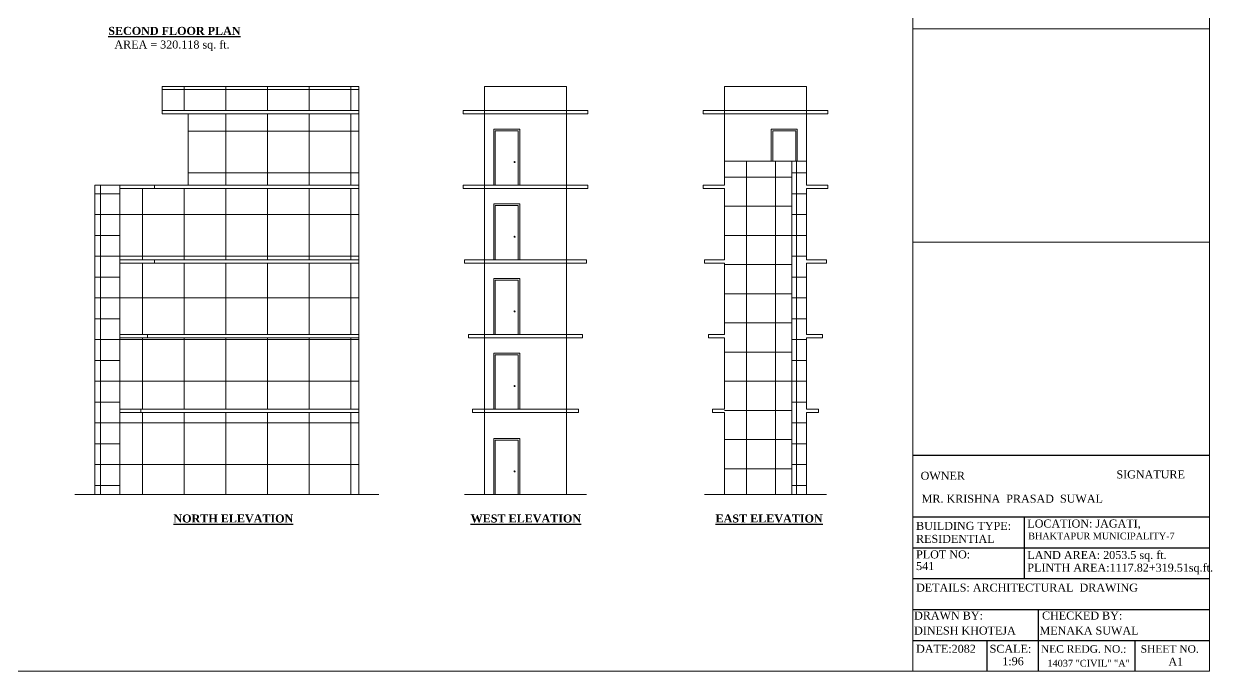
# Model space of a CAD drawing. Header units: inches. Extents: x 4069 to 291496, y -47643 to 12535.
# Drawn here: x 21958 to 23740, y -384 to 587 of the extents above; entities that cross this region are included whole.
import ezdxf

# ---------------------------------------------------------------- set-up
doc = ezdxf.new("R2010")
doc.units = ezdxf.units.IN
doc.header["$LTSCALE"] = 5
doc.header["$MEASUREMENT"] = 0
for name, color, linetype, lineweight in [('1', 7, 'Continuous', 25), ('A-WALL', 7, 'Continuous', 9), ('DOOR', 62, 'Continuous', 0), ('ele1', 21, 'Continuous', 20)]:
    doc.layers.add(name, color=color, linetype=linetype, lineweight=lineweight)
doc.layers.add('TEXT', color=6, linetype='Continuous')
doc.styles.add('ordinary', font='times.ttf')

msp = doc.modelspace()

# ---------------------------------------------------------------- hatches: boundary and pattern name
at = {"layer": 'A-WALL', "ltscale": 5}
h = msp.add_hatch(dxfattribs=at)
h.set_pattern_fill('ANSI37', color=256, scale=500, angle=45)
h.set_pattern_definition([(90, (-10177.116, 4426.14), (-62.5, 0), []), (180, (-10177.116, 4426.14), (-4e-15, -62.5), [])])
h.paths.add_polyline_path([(22101.83696, 4.12563), (22101.83696, -118.87437), (22460.00053, -118.87437), (22460.00053, 4.12563)])
h.paths.add_polyline_path([(22101.83696, 116.12563), (22101.83696, 9.12563), (22460.00053, 9.12563), (22460.00053, 116.12563)])
h.paths.add_polyline_path([(22460.00053, 121.12563), (22460.00053, 228.12563), (22101.83696, 228.12563), (22101.83696, 121.12563)])
h.paths.add_polyline_path([(22460.00053, 233.12563), (22460.00053, 340.12563), (22101.83696, 340.12563), (22101.83696, 233.12563)])
h.paths.add_polyline_path([(22460.00053, 345.12563), (22460.00053, 452.12563), (22203.95777, 452.12563), (22203.95777, 345.12563)])
h.paths.add_polyline_path([(22460.00053, 457.12563), (22460.00053, 493.12563), (22164.95777, 493.12563), (22164.95777, 457.12563)])
h = msp.add_hatch(dxfattribs=at)
h.set_pattern_fill('ANSI37', color=256, scale=350, angle=45)
h.set_pattern_definition([(90, (-10820.97, 4426.14), (-43.75, 0), []), (180, (-10820.97, 4426.14), (-4e-15, -43.75), [])])
h.paths.add_polyline_path([(23109.73499, 381.12563), (23008.59891, 381.12563), (23008.59891, -118.87437), (23109.73499, -118.87437)])
h = msp.add_hatch(dxfattribs=at)
h.set_pattern_fill('ANSI37', color=256, scale=250, angle=45)
h.set_pattern_definition([(90, (-10820.97, 4426.14), (-31.25, 0), []), (180, (-10820.97, 4426.14), (-2e-15, -31.25), [])])
h.paths.add_polyline_path([(23131.58918, 381.12563), (23109.73499, 381.12563), (23109.73499, -118.87437), (23131.58918, -118.87437)])
h = msp.add_hatch(dxfattribs=at)
h.set_pattern_fill('ANSI37', color=256, scale=250, angle=45)
h.set_pattern_definition([(90, (-10177.116, 4426.14), (-31.25, 0), []), (180, (-10177.116, 4426.14), (-2e-15, -31.25), [])])
h.paths.add_polyline_path([(22101.83696, 233.12563), (22101.83696, 345.12563), (22064.01919, 345.12563), (22064.01919, 340.12563), (22064.01919, 233.12563), (22064.01919, 121.12563), (22064.01919, 9.12563), (22064.01919, -118.87437), (22101.83696, -118.87437), (22101.83696, 9.12563), (22101.83696, 121.12563)])

# ---------------------------------------------------------------- linework, layer by layer
at = {"layer": '1'}
for p, q in [((23291.17603, -59.73096, -58.16904), (23735.82665, -59.73096, -58.16904)), ((23291.17603, -152.36651, -58.16904), (23735.82665, -152.36651, -58.16904)), ((23458.00134, -152.36651, -58.16904), (23458.00134, -245.00205, -58.16904)), ((23291.17603, -198.68428, -58.16904), (23735.82665, -198.68428, -58.16904)), ((23291.17603, -245.00205, -58.16904), (23735.82665, -245.00205, -58.16904)), ((23291.17603, -291.31983, -58.16904), (23735.82665, -291.31983, -58.16904)), ((23479.2695, -291.31983, -58.16904), (23479.2695, -383.95537, -58.16904)), ((23291.17603, -337.6376, -58.16904), (23735.82665, -337.6376, -58.16904)), ((23402.33868, -383.95537, -58.16904), (23402.33868, -337.6376, -58.16904)), ((23624.66399, -383.95537, -58.16904), (23624.66399, -337.6376, -58.16904))]:
    msp.add_line(p, q, dxfattribs=at)
at = {"layer": 'A-WALL', "ltscale": 5}
for p, q in [((22460.00053, 493.12563), (22164.95777, 493.12563)), ((22164.95777, 493.12563), (22164.95777, 457.12563)), ((22460.00053, 457.12563), (22460.00053, 493.12563)), ((22648.46756, 493.12563), (22771.45783, 493.12563)), ((22648.46756, -118.87437), (22648.46756, 493.12563)), ((22771.45783, -118.87437), (22771.45783, 493.12563)), ((23131.58918, 493.12563), (23008.59891, 493.12563)), ((23008.59891, 345.12563), (23008.59891, 493.12563)), ((23131.58918, 345.12563), (23131.58918, 493.12563)), ((22164.95777, 457.12563), (22460.27184, 457.12563)), ((22164.95777, 452.12563), (22164.95777, 457.12563)), ((22164.95777, 452.12563), (22460.27184, 452.12563)), ((22203.95777, 345.12563), (22203.95777, 452.12563)), ((22460.00053, 345.12563), (22460.00053, 452.12563)), ((22460.27184, 457.12563), (22460.27184, 452.12563)), ((22616.46756, 452.12563), (22616.46756, 457.12563)), ((22616.46756, 457.12563), (22648.46756, 457.12563)), ((22648.46756, 452.12563), (22616.46756, 452.12563)), ((22648.46756, 457.12563), (22771.45783, 457.12563)), ((22648.46756, 452.12563), (22771.45783, 452.12563)), ((22803.45783, 457.12563), (22771.45783, 457.12563)), ((22771.45783, 452.12563), (22803.45783, 452.12563)), ((22803.45783, 452.12563), (22803.45783, 457.12563)), ((22976.59891, 452.12563), (22976.59891, 457.12563)), ((22976.59891, 457.12563), (23008.59891, 457.12563)), ((23008.59891, 452.12563), (22976.59891, 452.12563)), ((23131.58918, 457.12563), (23008.59891, 457.12563)), ((23131.58918, 452.12563), (23008.59891, 452.12563)), ((23163.58918, 457.12563), (23131.58918, 457.12563)), ((23131.58918, 452.12563), (23163.58918, 452.12563)), ((23163.58918, 452.12563), (23163.58918, 457.12563)), ((23131.58918, 381.12563), (23008.59891, 381.12563)), ((23109.73499, -118.87437), (23109.73499, 381.12563)), ((22064.01919, 345.12563), (22460.27184, 345.12563)), ((22064.01919, 233.12563), (22064.01919, 345.12563)), ((22064.01919, 340.12563), (22064.01919, 345.12563)), ((22101.83696, 233.12563), (22101.83696, 345.12563)), ((22101.83696, 340.12563), (22460.27184, 340.12563)), ((22153.75071, 340.12563), (22153.75071, 345.12563)), ((22460.00053, 233.12563), (22460.00053, 340.12563)), ((22460.27184, 340.12563), (22460.27184, 345.12563)), ((22616.46756, 345.12563), (22803.45783, 345.12563)), ((22616.46756, 340.12563), (22616.46756, 345.12563)), ((22616.46756, 340.12563), (22803.45783, 340.12563)), ((22803.45783, 340.12563), (22803.45783, 345.12563)), ((23008.59891, 345.12563), (22976.59891, 345.12563)), ((22976.59891, 340.12563), (22976.59891, 345.12563)), ((23008.59891, 340.12563), (22976.59891, 340.12563)), ((23008.59891, 233.12563), (23008.59891, 340.12563)), ((23163.58918, 345.12563), (23131.58918, 345.12563)), ((23163.58918, 340.12563), (23131.58918, 340.12563)), ((23131.58918, 233.12563), (23131.58918, 340.12563)), ((23163.58918, 340.12563), (23163.58918, 345.12563)), ((22064.01919, 121.12563), (22064.01919, 233.12563)), ((22101.83696, 233.12563), (22460.25488, 233.12563)), ((22101.83696, 121.12563), (22101.83696, 233.12563)), ((22153.75071, 233.12563), (22153.75071, 228.12563)), ((22460.25488, 228.12563), (22460.25488, 233.12563)), ((22618.46756, 233.12563), (22801.45783, 233.12563)), ((22618.46756, 228.12563), (22618.46756, 233.12563)), ((22801.45783, 228.12563), (22801.45783, 233.12563)), ((23008.59891, 233.12563), (22978.59891, 233.12563)), ((22978.59891, 228.12563), (22978.59891, 233.12563)), ((23161.58918, 233.12563), (23131.58918, 233.12563)), ((23161.58918, 228.12563), (23161.58918, 233.12563)), ((22101.83696, 228.12563), (22460.25488, 228.12563)), ((22460.00053, 121.12563), (22460.00053, 228.12563)), ((22618.46756, 228.12563), (22801.45783, 228.12563)), ((23008.59891, 228.12563), (22978.59891, 228.12563)), ((23008.59891, 121.12563), (23008.59891, 228.12563)), ((23161.58918, 228.12563), (23131.58918, 228.12563)), ((23131.58918, 121.12563), (23131.58918, 228.12563)), ((22064.01919, 9.12563), (22064.01919, 121.12563)), ((22101.83696, 121.12563), (22460.20401, 121.12563)), ((22101.83696, 9.12563), (22101.83696, 121.12563)), ((22101.83696, 116.12563), (22460.20401, 116.12563)), ((22143.36796, 116.12563), (22143.36796, 121.12563)), ((22460.00053, 9.12563), (22460.00053, 116.12563)), ((22460.20401, 116.12563), (22460.20401, 121.12563)), ((22624.46756, 121.12563), (22795.45783, 121.12563)), ((22624.46756, 116.12563), (22624.46756, 121.12563)), ((22624.46756, 116.12563), (22795.45783, 116.12563)), ((22795.45783, 116.12563), (22795.45783, 121.12563)), ((23008.59891, 121.12563), (22984.59891, 121.12563)), ((22984.59891, 116.12563), (22984.59891, 121.12563)), ((23008.59891, 116.12563), (22984.59891, 116.12563)), ((23008.59891, 9.12563), (23008.59891, 116.12563)), ((23155.58918, 121.12563), (23131.58918, 121.12563)), ((23155.58918, 116.12563), (23131.58918, 116.12563)), ((23131.58918, 9.12563), (23131.58918, 116.12563)), ((23155.58918, 116.12563), (23155.58918, 121.12563)), ((22064.01919, -118.87437), (22064.01919, 9.12563)), ((22101.83696, 9.12563), (22460.15314, 9.12563)), ((22101.83696, -118.87437), (22101.83696, 9.12563)), ((22101.83696, 4.12563), (22460.15314, 4.12563)), ((22132.98521, 4.12563), (22132.98521, 9.12563)), ((22460.00053, -118.87437), (22460.00053, 4.12563)), ((22460.15314, 4.12563), (22460.15314, 9.12563)), ((22630.46756, 9.12563), (22789.45783, 9.12563)), ((22630.46756, 4.12563), (22630.46756, 9.12563)), ((22630.46756, 4.12563), (22789.45783, 4.12563)), ((22789.45783, 4.12563), (22789.45783, 9.12563)), ((23008.59891, 9.12563), (22990.59891, 9.12563)), ((22990.59891, 4.12563), (22990.59891, 9.12563)), ((23008.59891, 4.12563), (22990.59891, 4.12563)), ((23008.59891, -118.87437), (23008.59891, 4.12563)), ((23149.58918, 9.12563), (23131.58918, 9.12563)), ((23149.58918, 4.12563), (23131.58918, 4.12563)), ((23131.58918, -118.87437), (23131.58918, 4.12563)), ((23149.58918, 4.12563), (23149.58918, 9.12563)), ((22064.01919, -118.87437), (22034.01919, -118.87437)), ((22064.01919, -118.87437), (22460.00053, -118.87437)), ((22460.00053, -118.87437), (22490.00053, -118.87437)), ((22648.46756, -118.87437), (22618.46756, -118.87437)), ((22648.46756, -118.87437), (22771.45783, -118.87437)), ((22648.46756, -118.87437), (22771.45783, -118.87437)), ((22771.45783, -118.87437), (22801.45783, -118.87437)), ((23008.59891, -118.87437), (22978.59891, -118.87437)), ((23131.58918, -118.87437), (23008.59891, -118.87437)), ((23131.58918, -118.87437), (23008.59891, -118.87437)), ((23131.58918, -118.87437), (23161.58918, -118.87437))]:
    msp.add_line(p, q, dxfattribs=at)
for centre in [(22693.81664, 379.87563, -58.16904), (22693.81664, 267.87563, -58.16904), (22693.81664, 155.87563, -58.16904), (22693.81664, 43.87563, -58.16904), (22693.81664, -84.12437, -58.16904)]:
    msp.add_circle(centre, 0.7664, dxfattribs=at)
at = {"layer": 'DOOR', "lineweight": 13}
for p, q in [((22662.46756, 345.12563, -58.16904), (22662.46756, 429.12563, -58.16904)), ((22701.46616, 429.12563, -58.16904), (22662.46756, 429.12563, -58.16904)), ((22701.46616, 352.05749, -58.16904), (22701.46616, 429.12563, -58.16904)), ((22701.46616, 429.12563, -58.16904), (22701.46616, 345.12563, -58.16904)), ((23078.59059, 381.12563, -58.16904), (23078.59059, 429.12563, -58.16904)), ((23078.59059, 429.12563, -58.16904), (23078.59059, 381.12563, -58.16904)), ((23078.59059, 429.12563, -58.16904), (23117.58918, 429.12563, -58.16904)), ((23117.58918, 381.12563, -58.16904), (23117.58918, 429.12563, -58.16904)), ((22664.46756, 345.12563, -58.16904), (22664.46756, 426.62563, -58.16904)), ((22698.96616, 426.62563, -58.16904), (22664.46756, 426.62563, -58.16904)), ((22698.96616, 426.62563, -58.16904), (22698.96616, 345.12563, -58.16904)), ((23081.09059, 426.62563, -58.16904), (23081.09059, 381.12563, -58.16904)), ((23081.09059, 426.62563, -58.16904), (23115.58918, 426.62563, -58.16904)), ((23115.58918, 381.12563, -58.16904), (23115.58918, 426.62563, -58.16904)), ((22662.46756, 233.12563, -58.16904), (22662.46756, 317.12563, -58.16904)), ((22701.46616, 317.12563, -58.16904), (22662.46756, 317.12563, -58.16904)), ((22664.46756, 233.12563, -58.16904), (22664.46756, 314.62563, -58.16904)), ((22698.96616, 314.62563, -58.16904), (22664.46756, 314.62563, -58.16904)), ((22698.96616, 314.62563, -58.16904), (22698.96616, 233.12563, -58.16904)), ((22701.46616, 240.05749, -58.16904), (22701.46616, 317.12563, -58.16904)), ((22701.46616, 317.12563, -58.16904), (22701.46616, 233.12563, -58.16904)), ((22662.46756, 121.12563, -58.16904), (22662.46756, 205.12563, -58.16904)), ((22701.46616, 205.12563, -58.16904), (22662.46756, 205.12563, -58.16904)), ((22664.46756, 121.12563, -58.16904), (22664.46756, 202.62563, -58.16904)), ((22698.96616, 202.62563, -58.16904), (22664.46756, 202.62563, -58.16904)), ((22698.96616, 202.62563, -58.16904), (22698.96616, 121.12563, -58.16904)), ((22701.46616, 128.05749, -58.16904), (22701.46616, 205.12563, -58.16904)), ((22701.46616, 205.12563, -58.16904), (22701.46616, 121.12563, -58.16904)), ((22662.46756, 9.12563, -58.16904), (22662.46756, 93.12563, -58.16904)), ((22701.46616, 93.12563, -58.16904), (22662.46756, 93.12563, -58.16904)), ((22664.46756, 9.12563, -58.16904), (22664.46756, 90.62563, -58.16904)), ((22698.96616, 90.62563, -58.16904), (22664.46756, 90.62563, -58.16904)), ((22698.96616, 90.62563, -58.16904), (22698.96616, 9.12563, -58.16904)), ((22701.46616, 16.05749, -58.16904), (22701.46616, 93.12563, -58.16904)), ((22701.46616, 93.12563, -58.16904), (22701.46616, 9.12563, -58.16904)), ((22662.46756, -118.87437, -58.16904), (22662.46756, -34.87437, -58.16904)), ((22701.46616, -34.87437, -58.16904), (22662.46756, -34.87437, -58.16904)), ((22701.46616, -111.94251, -58.16904), (22701.46616, -34.87437, -58.16904)), ((22701.46616, -34.87437, -58.16904), (22701.46616, -118.87437, -58.16904)), ((22664.46756, -118.87437, -58.16904), (22664.46756, -37.37437, -58.16904)), ((22698.96616, -37.37437, -58.16904), (22664.46756, -37.37437, -58.16904)), ((22698.96616, -37.37437, -58.16904), (22698.96616, -118.87437, -58.16904))]:
    msp.add_line(p, q, dxfattribs=at)
at = {"layer": 'ele1'}
for p, q in [((23291.17603, -383.95537, -58.16904), (23291.17603, 1771.3776, -58.16904)), ((23735.82665, 579.79987, -58.16904), (23291.17603, 579.79987, -58.16904)), ((23735.82665, 260.03445, -58.16904), (23291.17603, 260.03445, -58.16904))]:
    msp.add_line(p, q, dxfattribs=at)
at = {"layer": 'ele1', "elevation": -58.16904}
msp.add_lwpolyline([(20650.86219, 1771.3776), (23735.82665, 1771.3776), (23735.82665, -383.95537), (20650.86219, -383.95537)], close=True, dxfattribs=at)
msp.add_lwpolyline([(20650.86219, 1771.3776), (23735.82665, 1771.3776), (23735.82665, -383.95537), (20650.86219, -383.95537)], close=True, dxfattribs=at)

# ---------------------------------------------------------------- texts
at = {"layer": '1', "style": 'ordinary'}
for s, height, p in [('OWNER', 12, (23302.73269, -96.65792, -58.16904)), ('SIGNATURE', 12, (23596.37382, -94.65792, -58.16904)), ('MR. KRISHNA  PRASAD  SUWAL', 12, (23304.26543, -131.06411, -58.16904)), ('BUILDING TYPE:  ', 12, (23295.90214, -171.84012, -58.16904)), ('LOCATION: JAGATI,', 12, (23462.72745, -168.35413, -58.16904)), ('BHAKTAPUR MUNICIPALITY-7', 10.08, (23464.14964, -186.07324, -58.16904)), ('RESIDENTIAL', 12, (23295.90214, -191.34012, -58.16904)), ('PLOT NO: ', 12, (23295.90214, -214.6719, -58.16904)), ('LAND AREA: 2053.5 sq. ft. ', 12, (23462.72745, -215.54337, -58.16904)), ('541', 12, (23295.90214, -232.1719, -58.16904)), ('PLINTH AREA:1117.82+319.51sq.ft.', 12, (23462.72745, -234.54337, -58.16904)), ('DETAILS: ARCHITECTURAL  DRAWING ', 12, (23295.90214, -264.47567, -58.16904)), ('DRAWN BY:', 12, (23292.95368, -306.43597, -58.16904)), ('CHECKED BY: ', 12, (23484.80033, -306.43597, -58.16904)), ('DINESH KHOTEJA', 12, (23292.95368, -328.93597, -58.16904)), ('MENAKA SUWAL', 12, (23481.04715, -328.93597, -58.16904)), ('DATE:2082', 12, (23295.90214, -356.23974, -58.16904)), ('SCALE:', 12, (23406.20667, -356.23974, -58.16904)), ('NEC REDG. NO.:', 11.4, (23483.13749, -356.23974, -58.16904)), ('SHEET NO.', 11.4, (23632.82821, -356.23974, -58.16904)), ('14037 "CIVIL" "A"', 10.2, (23492.87019, -377.00596, -58.16904)), ('A1', 12, (23674.36329, -375.51141, -58.16904))]:
    msp.add_text(s, height=height, dxfattribs=at).set_placement(p)
msp.add_attdef('1:96', (23425.19287, -374.94572, -58.16904), 'SCALE', height=12, dxfattribs=at)
at = {"layer": 'TEXT', "char_height": 12, "width": 219.8150831, "attachment_point": 8, "rotation": 359.99961192, "style": 'ordinary'}
for s, insert in [('{\\fTimes New Roman|b1|i0|c0|p18;\\LSECOND FLOOR PLAN}', (22183.51352, 570.64159, -58.16904)), ('AREA = 320.118 sq. ft.', (22179.92875, 546.40084, -58.16904)), ('{\\fTimes New Roman|b1|i0|c0|p18;\\LNORTH ELEVATION}', (22271.94853, -161.05065, -58.16904)), ('{\\fTimes New Roman|b1|i0|c0|p18;\\LWEST ELEVATION}', (22710.6956, -161.05065, -58.16904)), ('{\\fTimes New Roman|b1|i0|c0|p18;\\LEAST ELEVATION}', (23075.49394, -161.05065, -58.16904))]:
    msp.add_mtext(s, dxfattribs=dict(at, insert=insert))

doc.saveas('drawing.dxf')
